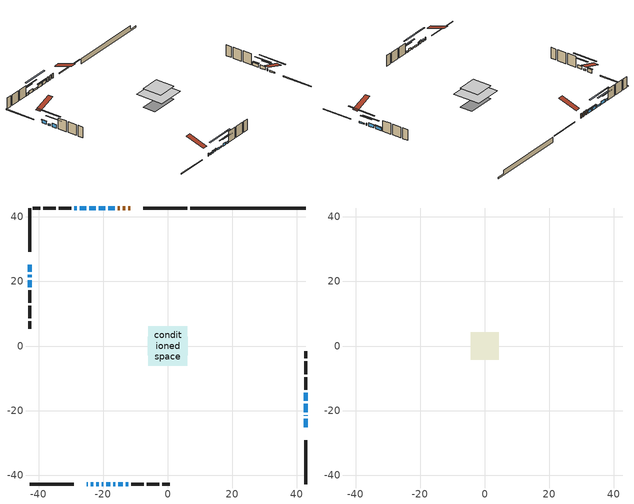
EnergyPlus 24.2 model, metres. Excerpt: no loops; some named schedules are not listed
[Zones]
conditioned space
 floor adiabatic (AdiabaticFloorConstruction): -6.05,-6.05 -6.05,6.05 6.05,6.05 6.05,-6.05 z3.72
 floor foundation (Slab1 construction): -6.15,-2.79 -6.15,2.79 6.15,2.79 6.15,-2.79 z-1.01
 wall outside (RimJoist1 construction): 6.08,42.77 -7.52,42.77 / -42.77,-42.77 -29.17,-42.77 / -42.77,42.77 -42.77,29.17 / 42.77,-42.77 42.77,-29.17 z1.28:1.58
 wall outside (AdiabaticWallConstruction 1): -11.58,42.77 -12.23,42.77 / -13.16,42.77 -13.98,42.77 / -14.91,42.77 -15.44,42.77 z1.28:3.31
 wall outside (AdiabaticWallConstruction): -25.12,-42.77 -24.83,-42.77 / -20.52,-42.77 -20.04,-42.77 z1.28:2.5; -16.37,42.77 -18.4,42.77 / -19.33,42.77 -21.36,42.77 / -42.77,25.12 -42.77,23.08 / 42.77,-20.47 42.77,-17.93 / -25.22,42.77 -27.26,42.77 / -42.77,20.31 -42.77,18.28 / 42.77,-17 42.77,-14.46 z1.28:2.7; -23.91,-42.77 -23.14,-42.77 / 42.77,-25.12 42.77,-22.58 z1.28:1.87; -22.21,-42.77 -21.45,-42.77 z1.28:2.2; -22.29,42.77 -24.3,42.77 / -16.96,-42.77 -16.2,-42.77 z1.28:1.94; -19.11,-42.77 -17.89,-42.77 / -42.77,22.15 -42.77,21.24 / -13.07,-42.77 -12.31,-42.77 z1.28:1.97; 42.77,-21.65 42.77,-21.39 z1.28:2.25; -28.19,42.77 -28.95,42.77 z1.28:2.3; -15.27,-42.77 -14,-42.77 z1.28:2.32
 wall outside (Wall1 construction): -29.88,42.77 -33.77,42.77 / -11.38,-42.77 -7.49,-42.77 / -42.77,17.35 -42.77,13.45 / 42.77,-13.53 42.77,-9.63 z1.28:6.16
 wall outside (Wall2 construction): -34.7,42.77 -38.65,42.77 / -6.56,-42.77 -2.61,-42.77 / -42.77,12.52 -42.77,8.57 / 42.77,-8.7 42.77,-4.76 z1.28:6.16
 wall outside (Wall3 construction): -39.58,42.77 -41.84,42.77 / -1.68,-42.77 0.58,-42.77 / -42.77,7.64 -42.77,5.38 / 42.77,-3.83 42.77,-1.57 z1.28:6.16
 wall foundation (FoundationWall1 construction): 7.01,42.77,-1.01 7.01,42.77,1.28 39.19,42.77,1.28 39.19,42.77,-0.36 42.77,42.77,-0.36 42.77,42.77,-1.01
 window (WindowConstruction 13): -25.11,-42.77 -24.83,-42.77 z1.28:2.5
 window (WindowConstruction 8): -16.37,42.77 -18.4,42.77 z1.28:2.7
 window (WindowConstruction 9): -19.33,42.77 -21.36,42.77 z1.28:2.7
 window (WindowConstruction 10): -23.9,-42.77 -23.14,-42.77 z1.28:1.87
 window (WindowConstruction 11): -22.21,-42.77 -21.45,-42.77 z1.28:2.19
 window (WindowConstruction 12): -42.77,25.11 -42.77,23.08 z1.28:2.7
 window (WindowConstruction 19): -20.52,-42.77 -20.04,-42.77 z1.28:2.5
 window (WindowConstruction 14): 42.77,-25.11 42.77,-22.58 z1.28:1.87
 window (WindowConstruction 15): -22.29,42.77 -24.3,42.77 z1.28:1.94
 window (WindowConstruction 16): -19.11,-42.77 -17.89,-42.77 z1.28:1.97
 window (WindowConstruction 17): -16.96,-42.77 -16.2,-42.77 z1.28:1.94
 window (WindowConstruction): 42.77,-21.65 42.77,-21.39 z1.28:2.25
 window (WindowConstruction 18): -42.77,22.15 -42.77,21.24 z1.28:1.97
 window (WindowConstruction 1): 42.77,-20.47 42.77,-17.93 z1.28:2.7
 window (WindowConstruction 2): -25.23,42.77 -27.26,42.77 z1.28:2.7
 window (WindowConstruction 3): -28.19,42.77 -28.95,42.77 z1.28:2.29
 window (WindowConstruction 4): -15.27,-42.77 -14,-42.77 z1.28:2.32
 window (WindowConstruction 5): -13.07,-42.77 -12.31,-42.77 z1.28:1.97
 window (WindowConstruction 6): -42.77,20.31 -42.77,18.28 z1.28:2.7
 window (WindowConstruction 7): 42.77,-17 42.77,-14.46 z1.28:2.7
 door (Door): -11.58,42.77 -12.23,42.77 z1.28:3.31
 door (Door 1): -13.16,42.77 -13.98,42.77 z1.28:3.31
 door (Door 2): -14.91,42.77 -15.44,42.77 z1.28:3.31
 ceiling adiabatic (AdiabaticFloorConstruction): 6.05,-6.05 6.05,6.05 -6.05,6.05 -6.05,-6.05 z3.72
attic - vented
 floor to conditioned space (Floor1 construction Reversed): -4.28,-4.28 -4.28,4.28 4.28,4.28 4.28,-4.28 z6.16
 roof outside (Roof1 construction): -10.65,42.77,6.16 -10.65,34.43,8.94 -8.45,34.43,8.94 -8.45,42.77,6.16; -26.04,-42.77,6.16 -26.04,-34.43,8.94 -28.24,-34.43,8.94 -28.24,-42.77,6.16; -42.77,26.04,6.16 -34.43,26.04,8.94 -34.43,28.24,8.94 -42.77,28.24,6.16; 42.77,-26.04,6.16 34.43,-26.04,8.94 34.43,-28.24,8.94 42.77,-28.24,6.16
shading: -18.6,42.77 -16.17,42.77 -16.17,43.18 -18.6,43.18 z2.9; -21.56,42.77 -19.13,42.77 -19.13,43.18 -21.56,43.18 z2.9; -22.94,-42.77 -24.11,-42.77 -24.11,-43.18 -22.94,-43.18 z2.07; -21.25,-42.77 -22.41,-42.77 -22.41,-43.18 -21.25,-43.18 z2.4; -42.77,22.88 -42.77,25.32 -43.18,25.32 -43.18,22.88 z2.9; 42.77,-17.43 42.77,-30.27 43.18,-30.27 43.18,-17.43 z7.02; -29.45,42.77 -17.14,42.77 -17.14,43.18 -29.45,43.18 z7.09; -12.74,-42.77 -24.26,-42.77 -24.26,-43.18 -12.74,-43.18 z7.12; -11.05,-42.77 -22.11,-42.77 -22.11,-43.18 -11.05,-43.18 z7.09; 42.77,-18.73 42.77,-24.31 43.18,-24.31 43.18,-18.73 z4.91; -42.77,16.09 -42.77,27.3 -43.18,27.3 -43.18,16.09 z7.12; 42.77,-15.27 42.77,-23.13 43.18,-23.13 43.18,-15.27 z5.36; -29.92,42.77 -22.56,42.77 -22.56,43.18 -29.92,43.18 z5.36; -31.61,42.77 -25.53,42.77 -25.53,43.18 -31.61,43.18 z4.96; -11.34,-42.77 -17.93,-42.77 -17.93,-43.18 -11.34,-43.18 z4.98; -9.65,-42.77 -15.73,-42.77 -15.73,-43.18 -9.65,-43.18 z4.63; -42.77,15.62 -42.77,22.97 -43.18,22.97 -43.18,15.62 z5.36; 42.77,-14.26 42.77,-17.2 43.18,-17.2 43.18,-14.26 z2.9
[Building]
Building 1: Terrain=Suburbs
[Site:Location]
Toronto Intl AP_ON: Latitude {deg}=43.68; Longitude {deg}=-79.63; Time Zone {hr}=-5; Elevation {m}=173; Keep Site Location Information=Yes
[Site:GroundTemperature:Shallow]
4.59119, 2.66285, 2.50842, 3.42352, 7.09712, 10.7536, 13.9236, 15.9317, 16.1023, 14.4691, 11.3799, 7.83558
[Site:WaterMainsTemperature]
Calculation Method=Schedule; Temperature Schedule=mains temperature schedule
[Material] Roughness=Rough; Thermal Absorptance=0.9
Name | Thickness {m} | Conductivity {W/m-K} | Density {kg/m3} | Specific Heat {J/kg-K} | Solar Absorptance | Visible Absorptance
asphalt or fiberglass shingles | 0.00635 | 0.162714 | 1121.4 | 1465.45 | 0.4 | 0.4
ceiling loosefill ins | 0.169333 | 0.0480833 | 16.02 | 1046.75 | 0.7 | 0.7
ceiling stud and cavity | 0.1397 | 0.112217 | 65.682 | 1177.47 | 0.7 | 0.7
concrete 4.0 in. | 0.1016 | 1.803125 | 2242.8 | 837.4 | 0.7 | 0.7
concrete 8.0 in. | 0.2032 | 1.803125 | 2242.8 | 837.4 | 0.7 | 0.7
door material | 0.04445 | 0.188738 | 512.64 | 1214.23 | 0.7 | 0.7
door material 1 | 0.04445 | 0.053851 | 512.64 | 1214.23 | 0.7 | 0.7
exterior vertical ins | 0.0421978 | 0.029427 | 32.04 | 1214.23 | 0.7 | 0.7
floor covering | 0.0127 | 0.0433444 | 54.468 | 1339.84 | 0.6 | 0.6
floor rigid ins; wall rigid ins | 0.512978 | 0.029427 | 32.04 | 1214.23 | 0.7 | 0.7
floor stud and cavity | 0.1397 | 1.75129 | 37.0049 | 1207.88 | 0.7 | 0.7
furniture material conditioned space 1 | 0.1524 | 0.115458 | 640.8 | 1214.23 | 0.6 | 0.6
gypsum board | 0.0127 | 0.160291 | 801 | 837.4 | 0.6 | 0.6
gypsum board 1 | 0.0127 | 0.160291 | 801 | 837.4 | 0.7 | 0.7
osb sheathing 0.5 in. | 0.0127 | 0.115458 | 512.64 | 1214.23 | 0.7 | 0.7
osb sheathing 0.75 in. | 0.01905 | 0.115458 | 512.64 | 1214.23 | 0.7 | 0.7
osb sheathing 2.0 in. | 0.0508 | 0.115458 | 512.64 | 1214.23 | 0.7 | 0.7
rim joist stud and cavity | 0.0508 | 0.859146 | 125.044 | 1163.47 | 0.6 | 0.6
slab rigid ins | 0.00025908 | 0.029427 | 32.04 | 1214.23 | 0.7 | 0.7
wall stud and cavity | 0.1397 | 0.547194 | 139.0536 | 1170.24 | 0.7 | 0.7
wall stud and cavity 1 | 0.1397 | 0.543446 | 139.0536 | 1170.24 | 0.7 | 0.7
wall stud and cavity 2 | 0.1397 | 0.084775 | 139.0536 | 1170.24 | 0.7 | 0.7
wall stud and cavity 3 | 0.0889 | 0.380278 | 52.3479 | 1209.89 | 0.7 | 0.7
wall stud and cavity 4 | 0.0889 | 0.391764 | 83.0341 | 1211.67 | 0.7 | 0.7
wood siding | 0.0254 | 0.102417 | 544.68 | 1172.36 | 0.74 | 0.74
wood siding 1; wood siding 2; wood siding 3 | 0.0254 | 0.102417 | 544.68 | 1172.36 | 0.7 | 0.7
[WindowMaterial:SimpleGlazingSystem]
Name | U-Factor {W/m2-K} | Solar Heat Gain Coefficient
WindowMaterial | 3.09848 | 0.49
WindowMaterial 1 | 2.887263 | 0.7
WindowMaterial 10 | 2.95597 | 0.64
WindowMaterial 11 | 5.60191 | 0.73
WindowMaterial 12 | 5.51845 | 0.71
WindowMaterial 13 | 2.98152 | 0.6
WindowMaterial 14 | 2.96903 | 0.62
WindowMaterial 15 | 2.97584 | 0.61
WindowMaterial 2 | 2.89351 | 0.69
WindowMaterial 3 | 2.95653 | 0.63
WindowMaterial 4 | 3.72306 | 0.69
WindowMaterial 5 | 5.36457 | 0.68
WindowMaterial 6 | 5.90285 | 0.78
WindowMaterial 7 | 5.2794 | 0.67
WindowMaterial 8 | 2.96164 | 0.62
WindowMaterial 9 | 5.16017 | 0.65
[Construction]
AdiabaticFloorConstruction: floor stud and cavity, floor rigid ins, osb sheathing 0.75 in., floor covering
AdiabaticWallConstruction: wood siding 2, wall rigid ins, wall stud and cavity 3, gypsum board
AdiabaticWallConstruction 1: wood siding 3, wall rigid ins, wall stud and cavity 3, gypsum board
Door: door material
Door 1; Door 2: door material 1
Floor1 construction Reversed: gypsum board, ceiling stud and cavity, ceiling loosefill ins
FoundationWall1 construction: concrete 8.0 in., gypsum board 1
furniture construction conditioned space 1: furniture material conditioned space 1
PartitionWallConstruction: gypsum board, wall stud and cavity 4, gypsum board
RimJoist1 construction: wood siding 1, osb sheathing 2.0 in., rim joist stud and cavity
Roof1 construction: asphalt or fiberglass shingles
Slab1 construction: slab rigid ins, concrete 4.0 in.
Wall1 construction: wood siding, osb sheathing 0.5 in., wall stud and cavity, gypsum board
Wall2 construction: wood siding, osb sheathing 0.5 in., wall stud and cavity 1, gypsum board
Wall3 construction: wood siding, osb sheathing 0.5 in., wall stud and cavity 2, gypsum board
WindowConstruction: WindowMaterial
WindowConstruction 1; WindowConstruction 7: WindowMaterial 1
WindowConstruction 10: WindowMaterial 7
WindowConstruction 11: WindowMaterial 8
WindowConstruction 12; WindowConstruction 2; WindowConstruction 6; WindowConstruction 9: WindowMaterial 2
WindowConstruction 13: WindowMaterial 9
WindowConstruction 14: WindowMaterial 10
WindowConstruction 15: WindowMaterial 11
WindowConstruction 16: WindowMaterial 12
WindowConstruction 17: WindowMaterial 13
WindowConstruction 18: WindowMaterial 14
WindowConstruction 19: WindowMaterial 15
WindowConstruction 3: WindowMaterial 3
WindowConstruction 4: WindowMaterial 4
WindowConstruction 5: WindowMaterial 5
WindowConstruction 8: WindowMaterial 6
[Zone] Multiplier=1; Part of Total Floor Area=Yes
Name | Volume {m3}
attic - vented | 33.0754
conditioned space | 552.5
[Space]
Name | Zone | Volume {m3}
attic - vented 1 | attic - vented | 33.0754
conditioned space 1 | conditioned space | 552.5
[ZoneInfiltration:EffectiveLeakageArea]
infil attic - vented 1: Zone or Space=attic - vented 1; Schedule=Always On Discrete; Effective Air Leakage Area {cm2}=3033.1; Stack Coefficient=0.000193292; Wind Coefficient=9.3935e-06
[ZoneMixing]
whole house fan mix: Zone or Space=attic - vented; Schedule=Always On Continuous; Design Flow Rate Calculation Method=Flow/Zone; Design Flow Rate {m3/s}=0; Source Zone or Space=conditioned space
[SurfaceProperty:ExposedFoundationPerimeter]
Slab1: Exposed Perimeter Calculation Method=TotalExposedPerimeter; Total Exposed Perimeter {m}=35.764
[InternalMass] Zone or ZoneList=conditioned space; Space or SpaceList=conditioned space 1
Name | Construction | Surface Area {m2}
furniture mass conditioned space 1 | furniture construction conditioned space 1 | 86.12
partition wall mass | PartitionWallConstruction | 215.3
[Lights]
interior lighting: Zone or ZoneList or Space or SpaceList=conditioned space 1; Schedule=interior lighting schedule; Design Level Calculation Method=LightingLevel; Lighting Level {W}=343.2; Return Air Fraction=0; Fraction Radiant=0.6; Fraction Visible=0.2; Fraction Replaceable=1
[People]
occupants: Zone or ZoneList or Space or SpaceList=conditioned space 1; Number of People Schedule=occupants schedule; Number of People Calculation Method=People; Number of People=3; Fraction Radiant=0.314171; Sensible Heat Fraction=0.56303; Activity Level Schedule=occupants activity schedule; Carbon Dioxide Generation Rate {m3/s-W}=0; Enable ASHRAE 55 Comfort Warnings=No; Mean Radiant Temperature Calculation Type=EnclosureAveraged
[ElectricEquipment] Zone or ZoneList or Space or SpaceList=conditioned space 1; Design Level Calculation Method=EquipmentLevel
Name | Schedule | Design Level {W} | Fraction Latent | Fraction Radiant | Fraction Lost
clothes dryer | clothes dryer schedule | 140.772 | 0.015 | 0.081 | 0.85
clothes washer | clothes washer schedule | 32.1985 | 0.03 | 0.162 | 0.7
cooking range | cooking range schedule | 215.147 | 0.08 | 0.432 | 0.2
dishwasher | dishwasher schedule | 66.8632 | 0.3 | 0.18 | 0.4
fridge | fridge schedule | 72.9452 | 0 | 0.6 | 0
mech vent bath fan 0 | mech vent bath fan 0 schedule | 50.2 | 0 | 0 | 1
mech vent house fan | mech vent house fan schedule | 0 | 0 | 0 | 1
mech vent house fan cfis | mech vent house fan cfis schedule | 0 | 0 | 0 | 0
mech vent range fan 0 | mech vent range fan 0 schedule | 57 | 0 | 0 | 1
misc plug loads | misc plug loads schedule | 494.7 | 0.045 | 0.513 | 0.1
whole house fan | Always On Discrete | 0 | 0 | 0 | 1
[OtherEquipment] Zone or ZoneList or Space or SpaceList=conditioned space 1; Design Level Calculation Method=EquipmentLevel
Name | Fuel Type | Schedule | Design Level {W} | Fraction Latent | Fraction Radiant | Fraction Lost
clothes dryer 1 | Electricity | clothes dryer schedule | 0 | 0.015 | 0.081 | 0.85
cooking range 1 | Electricity | cooking range schedule | 0 | 0.08 | 0.432 | 0.2
general water use latent | None | general water use schedule | 62.594 | 1 | 0 | 0
general water use sensible | None | general water use schedule | -61.6891 | 0 | 0.6 | 0
mech vent house fan latent load | None | Always On Discrete | 0 | 1 | 0 | 0
mech vent house fan sensible load | None | Always On Discrete | 0 | 0 | 0 | 0
water heater energy adjustment1 | NaturalGas | Always On Discrete | 0.01 | 0 | 0 | 1
[ZoneInfiltration:DesignFlowRate] Zone or ZoneList or Space or SpaceList=conditioned space 1; Schedule=Always On Discrete; Design Flow Rate Calculation Method=Flow/Zone; Design Flow Rate {m3/s}=0
infil flow; natural vent flow; whole house fan flow
[Foundation:Kiva]
Foundation Kiva 1: Initial Indoor Air Temperature {C}=18; Wall Height Above Grade {m}=1.28001; Wall Depth Below Slab {m}=0.2032; Custom Block Material Name 1=exterior vertical ins; Custom Block Depth 1 {m}=2.28999; Custom Block X Position 1 {m}=0.2159; Custom Block Z Position 1 {m}=0
[Foundation:Kiva:Settings]
Soil Conductivity {W/m-K}=0.849921; Soil Density {kg/m3}=1842.3; Soil Specific Heat {J/kg-K}=418.7; Ground Solar Absorptivity=0.9; Ground Thermal Absorptivity=0.9; Ground Surface Roughness {m}=0.03; Far-Field Width {m}=40; Deep-Ground Boundary Condition=ZeroFlux; Deep-Ground Depth {m}=40; Minimum Cell Dimension {m}=0.2; Maximum Cell Growth Coefficient=3; Simulation Timestep=Timestep
[Exterior:Lights]
exterior lighting: Schedule=exterior lighting schedule; Design Level {W}=75.6
[Schedule:Constant]
Name | Hourly Value
Always On Continuous; mech vent house fan schedule; mech vent house fan cfis schedule; Always On Discrete | 1
occupants activity schedule | 117.228
fridge schedule | 0
[Schedule:Week:Daily]
interior lighting schedule Week Rule - Jan1-Jan27: interior lighting schedule day, interior lighting schedule day, interior lighting schedule day, interior lighting schedule day, interior lighting schedule day, interior lighting schedule day, interior lighting schedule day, interior lighting schedule default day, interior lighting schedule default day, interior lighting schedule default day, interior lighting schedule default day, interior lighting schedule default day
interior lighting schedule Week Rule - Jan28-Feb3: interior lighting schedule day, interior lighting schedule day, interior lighting schedule day, interior lighting schedule day, interior lighting schedule day 1, interior lighting schedule day 1, interior lighting schedule day 1, interior lighting schedule default day, interior lighting schedule default day, interior lighting schedule default day, interior lighting schedule default day, interior lighting schedule default day
interior lighting schedule Week Rule - Feb4-Feb24: interior lighting schedule day 1, interior lighting schedule day 1, interior lighting schedule day 1, interior lighting schedule day 1, interior lighting schedule day 1, interior lighting schedule day 1, interior lighting schedule day 1, interior lighting schedule default day, interior lighting schedule default day, interior lighting schedule default day, interior lighting schedule default day, interior lighting schedule default day
interior lighting schedule Week Rule - Feb25-Mar3: interior lighting schedule day 1, interior lighting schedule day 1, interior lighting schedule day 1, interior lighting schedule day 1, interior lighting schedule day 2, interior lighting schedule day 2, interior lighting schedule day 2, interior lighting schedule default day, interior lighting schedule default day, interior lighting schedule default day, interior lighting schedule default day, interior lighting schedule default day
interior lighting schedule Week Rule - Mar4-Mar31: interior lighting schedule day 2, interior lighting schedule day 2, interior lighting schedule day 2, interior lighting schedule day 2, interior lighting schedule day 2, interior lighting schedule day 2, interior lighting schedule day 2, interior lighting schedule default day, interior lighting schedule default day, interior lighting schedule default day, interior lighting schedule default day, interior lighting schedule default day
interior lighting schedule Week Rule - Apr1-Apr28: interior lighting schedule day 3, interior lighting schedule day 3, interior lighting schedule day 3, interior lighting schedule day 3, interior lighting schedule day 3, interior lighting schedule day 3, interior lighting schedule day 3, interior lighting schedule default day, interior lighting schedule default day, interior lighting schedule default day, interior lighting schedule default day, interior lighting schedule default day
interior lighting schedule Week Rule - Apr29-May5: interior lighting schedule day 3, interior lighting schedule day 3, interior lighting schedule day 4, interior lighting schedule day 4, interior lighting schedule day 4, interior lighting schedule day 4, interior lighting schedule day 4, interior lighting schedule default day, interior lighting schedule default day, interior lighting schedule default day, interior lighting schedule default day, interior lighting schedule default day
interior lighting schedule Week Rule - May6-May26: interior lighting schedule day 4, interior lighting schedule day 4, interior lighting schedule day 4, interior lighting schedule day 4, interior lighting schedule day 4, interior lighting schedule day 4, interior lighting schedule day 4, interior lighting schedule default day, interior lighting schedule default day, interior lighting schedule default day, interior lighting schedule default day, interior lighting schedule default day
interior lighting schedule Week Rule - May27-Jun2: interior lighting schedule day 4, interior lighting schedule day 4, interior lighting schedule day 4, interior lighting schedule day 4, interior lighting schedule day 4, interior lighting schedule day 5, interior lighting schedule day 5, interior lighting schedule default day, interior lighting schedule default day, interior lighting schedule default day, interior lighting schedule default day, interior lighting schedule default day
interior lighting schedule Week Rule - Jun3-Jun30: interior lighting schedule day 5, interior lighting schedule day 5, interior lighting schedule day 5, interior lighting schedule day 5, interior lighting schedule day 5, interior lighting schedule day 5, interior lighting schedule day 5, interior lighting schedule default day, interior lighting schedule default day, interior lighting schedule default day, interior lighting schedule default day, interior lighting schedule default day
interior lighting schedule Week Rule - Jul1-Jul28: interior lighting schedule day 6, interior lighting schedule day 6, interior lighting schedule day 6, interior lighting schedule day 6, interior lighting schedule day 6, interior lighting schedule day 6, interior lighting schedule day 6, interior lighting schedule default day, interior lighting schedule default day, interior lighting schedule default day, interior lighting schedule default day, interior lighting schedule default day
interior lighting schedule Week Rule - Jul29-Aug4: interior lighting schedule day 6, interior lighting schedule day 6, interior lighting schedule day 6, interior lighting schedule day 7, interior lighting schedule day 7, interior lighting schedule day 7, interior lighting schedule day 7, interior lighting schedule default day, interior lighting schedule default day, interior lighting schedule default day, interior lighting schedule default day, interior lighting schedule default day
interior lighting schedule Week Rule - Aug5-Aug25: interior lighting schedule day 7, interior lighting schedule day 7, interior lighting schedule day 7, interior lighting schedule day 7, interior lighting schedule day 7, interior lighting schedule day 7, interior lighting schedule day 7, interior lighting schedule default day, interior lighting schedule default day, interior lighting schedule default day, interior lighting schedule default day, interior lighting schedule default day
interior lighting schedule Week Rule - Aug26-Sep1: interior lighting schedule day 7, interior lighting schedule day 7, interior lighting schedule day 7, interior lighting schedule day 7, interior lighting schedule day 7, interior lighting schedule day 7, interior lighting schedule day 8, interior lighting schedule default day, interior lighting schedule default day, interior lighting schedule default day, interior lighting schedule default day, interior lighting schedule default day
interior lighting schedule Week Rule - Sep2-Sep29: interior lighting schedule day 8, interior lighting schedule day 8, interior lighting schedule day 8, interior lighting schedule day 8, interior lighting schedule day 8, interior lighting schedule day 8, interior lighting schedule day 8, interior lighting schedule default day, interior lighting schedule default day, interior lighting schedule default day, interior lighting schedule default day, interior lighting schedule default day
interior lighting schedule Week Rule - Sep30-Oct6: interior lighting schedule day 8, interior lighting schedule day 9, interior lighting schedule day 9, interior lighting schedule day 9, interior lighting schedule day 9, interior lighting schedule day 9, interior lighting schedule day 9, interior lighting schedule default day, interior lighting schedule default day, interior lighting schedule default day, interior lighting schedule default day, interior lighting schedule default day
interior lighting schedule Week Rule - Oct7-Oct27: interior lighting schedule day 9, interior lighting schedule day 9, interior lighting schedule day 9, interior lighting schedule day 9, interior lighting schedule day 9, interior lighting schedule day 9, interior lighting schedule day 9, interior lighting schedule default day, interior lighting schedule default day, interior lighting schedule default day, interior lighting schedule default day, interior lighting schedule default day
interior lighting schedule Week Rule - Oct28-Nov3: interior lighting schedule day 9, interior lighting schedule day 9, interior lighting schedule day 9, interior lighting schedule day 9, interior lighting schedule day 10, interior lighting schedule day 10, interior lighting schedule day 10, interior lighting schedule default day, interior lighting schedule default day, interior lighting schedule default day, interior lighting schedule default day, interior lighting schedule default day
interior lighting schedule Week Rule - Nov4-Nov24: interior lighting schedule day 10, interior lighting schedule day 10, interior lighting schedule day 10, interior lighting schedule day 10, interior lighting schedule day 10, interior lighting schedule day 10, interior lighting schedule day 10, interior lighting schedule default day, interior lighting schedule default day, interior lighting schedule default day, interior lighting schedule default day, interior lighting schedule default day
interior lighting schedule Week Rule - Nov25-Dec1: interior lighting schedule day 10, interior lighting schedule day 10, interior lighting schedule day 10, interior lighting schedule day 10, interior lighting schedule day 10, interior lighting schedule day 10, interior lighting schedule day 11, interior lighting schedule default day, interior lighting schedule default day, interior lighting schedule default day, interior lighting schedule default day, interior lighting schedule default day
interior lighting schedule Week Rule - Dec2-Dec31: interior lighting schedule day 11, interior lighting schedule day 11, interior lighting schedule day 11, interior lighting schedule day 11, interior lighting schedule day 11, interior lighting schedule day 11, interior lighting schedule day 11, interior lighting schedule default day, interior lighting schedule default day, interior lighting schedule default day, interior lighting schedule default day, interior lighting schedule default day
occupants schedule Week Rule - Jan1-Dec31: occupants schedule day, occupants schedule day, occupants schedule day, occupants schedule day, occupants schedule day, occupants schedule day, occupants schedule day, occupants schedule default day, occupants schedule default day, occupants schedule default day, occupants schedule default day, occupants schedule default day
clothes dryer schedule Week Rule - Jan1-Dec31: clothes dryer schedule day, clothes dryer schedule day, clothes dryer schedule day, clothes dryer schedule day, clothes dryer schedule day, clothes dryer schedule day, clothes dryer schedule day, clothes dryer schedule default day, clothes dryer schedule default day, clothes dryer schedule default day, clothes dryer schedule default day, clothes dryer schedule default day
clothes washer schedule Week Rule - Jan1-Dec31: clothes washer schedule day, clothes washer schedule day, clothes washer schedule day, clothes washer schedule day, clothes washer schedule day, clothes washer schedule day, clothes washer schedule day, clothes washer schedule default day, clothes washer schedule default day, clothes washer schedule default day, clothes washer schedule default day, clothes washer schedule default day
cooking range schedule Week Rule - Jan1-Dec31: cooking range schedule day, cooking range schedule day, cooking range schedule day, cooking range schedule day, cooking range schedule day, cooking range schedule day, cooking range schedule day, cooking range schedule default day, cooking range schedule default day, cooking range schedule default day, cooking range schedule default day, cooking range schedule default day
dishwasher schedule Week Rule - Jan1-Dec31: dishwasher schedule day, dishwasher schedule day, dishwasher schedule day, dishwasher schedule day, dishwasher schedule day, dishwasher schedule day, dishwasher schedule day, dishwasher schedule default day, dishwasher schedule default day, dishwasher schedule default day, dishwasher schedule default day, dishwasher schedule default day
mech vent bath fan 0 schedule Week Rule - Jan1-Dec31: mech vent bath fan 0 schedule day, mech vent bath fan 0 schedule day, mech vent bath fan 0 schedule day, mech vent bath fan 0 schedule day, mech vent bath fan 0 schedule day, mech vent bath fan 0 schedule day, mech vent bath fan 0 schedule day, mech vent bath fan 0 schedule default day, mech vent bath fan 0 schedule default day, mech vent bath fan 0 schedule default day, mech vent bath fan 0 schedule default day, mech vent bath fan 0 schedule default day
mech vent range fan 0 schedule Week Rule - Jan1-Dec31: mech vent range fan 0 schedule day, mech vent range fan 0 schedule day, mech vent range fan 0 schedule day, mech vent range fan 0 schedule day, mech vent range fan 0 schedule day, mech vent range fan 0 schedule day, mech vent range fan 0 schedule day, mech vent range fan 0 schedule default day, mech vent range fan 0 schedule default day, mech vent range fan 0 schedule default day, mech vent range fan 0 schedule default day, mech vent range fan 0 schedule default day
misc plug loads schedule Week Rule - Jan1-Dec31: misc plug loads schedule day, misc plug loads schedule day, misc plug loads schedule day, misc plug loads schedule day, misc plug loads schedule day, misc plug loads schedule day, misc plug loads schedule day, misc plug loads schedule default day, misc plug loads schedule default day, misc plug loads schedule default day, misc plug loads schedule default day, misc plug loads schedule default day
general water use schedule Week Rule - Jan1-Dec31: general water use schedule day, general water use schedule day, general water use schedule day, general water use schedule day, general water use schedule day, general water use schedule day, general water use schedule day, general water use schedule default day, general water use schedule default day, general water use schedule default day, general water use schedule default day, general water use schedule default day
exterior lighting schedule Week Rule - Jan1-Jan27: exterior lighting schedule day, exterior lighting schedule day, exterior lighting schedule day, exterior lighting schedule day, exterior lighting schedule day, exterior lighting schedule day, exterior lighting schedule day, exterior lighting schedule default day, exterior lighting schedule default day, exterior lighting schedule default day, exterior lighting schedule default day, exterior lighting schedule default day
exterior lighting schedule Week Rule - Jan28-Feb3: exterior lighting schedule day, exterior lighting schedule day, exterior lighting schedule day, exterior lighting schedule day, exterior lighting schedule day 1, exterior lighting schedule day 1, exterior lighting schedule day 1, exterior lighting schedule default day, exterior lighting schedule default day, exterior lighting schedule default day, exterior lighting schedule default day, exterior lighting schedule default day
exterior lighting schedule Week Rule - Feb4-Feb24: exterior lighting schedule day 1, exterior lighting schedule day 1, exterior lighting schedule day 1, exterior lighting schedule day 1, exterior lighting schedule day 1, exterior lighting schedule day 1, exterior lighting schedule day 1, exterior lighting schedule default day, exterior lighting schedule default day, exterior lighting schedule default day, exterior lighting schedule default day, exterior lighting schedule default day
exterior lighting schedule Week Rule - Feb25-Mar3: exterior lighting schedule day 1, exterior lighting schedule day 1, exterior lighting schedule day 1, exterior lighting schedule day 1, exterior lighting schedule day 2, exterior lighting schedule day 2, exterior lighting schedule day 2, exterior lighting schedule default day, exterior lighting schedule default day, exterior lighting schedule default day, exterior lighting schedule default day, exterior lighting schedule default day
exterior lighting schedule Week Rule - Mar4-Mar31: exterior lighting schedule day 2, exterior lighting schedule day 2, exterior lighting schedule day 2, exterior lighting schedule day 2, exterior lighting schedule day 2, exterior lighting schedule day 2, exterior lighting schedule day 2, exterior lighting schedule default day, exterior lighting schedule default day, exterior lighting schedule default day, exterior lighting schedule default day, exterior lighting schedule default day
exterior lighting schedule Week Rule - Apr1-Apr28: exterior lighting schedule day 3, exterior lighting schedule day 3, exterior lighting schedule day 3, exterior lighting schedule day 3, exterior lighting schedule day 3, exterior lighting schedule day 3, exterior lighting schedule day 3, exterior lighting schedule default day, exterior lighting schedule default day, exterior lighting schedule default day, exterior lighting schedule default day, exterior lighting schedule default day
exterior lighting schedule Week Rule - Apr29-May5: exterior lighting schedule day 3, exterior lighting schedule day 3, exterior lighting schedule day 4, exterior lighting schedule day 4, exterior lighting schedule day 4, exterior lighting schedule day 4, exterior lighting schedule day 4, exterior lighting schedule default day, exterior lighting schedule default day, exterior lighting schedule default day, exterior lighting schedule default day, exterior lighting schedule default day
exterior lighting schedule Week Rule - May6-May26: exterior lighting schedule day 4, exterior lighting schedule day 4, exterior lighting schedule day 4, exterior lighting schedule day 4, exterior lighting schedule day 4, exterior lighting schedule day 4, exterior lighting schedule day 4, exterior lighting schedule default day, exterior lighting schedule default day, exterior lighting schedule default day, exterior lighting schedule default day, exterior lighting schedule default day
exterior lighting schedule Week Rule - May27-Jun2: exterior lighting schedule day 4, exterior lighting schedule day 4, exterior lighting schedule day 4, exterior lighting schedule day 4, exterior lighting schedule day 4, exterior lighting schedule day 5, exterior lighting schedule day 5, exterior lighting schedule default day, exterior lighting schedule default day, exterior lighting schedule default day, exterior lighting schedule default day, exterior lighting schedule default day
exterior lighting schedule Week Rule - Jun3-Jun30: exterior lighting schedule day 5, exterior lighting schedule day 5, exterior lighting schedule day 5, exterior lighting schedule day 5, exterior lighting schedule day 5, exterior lighting schedule day 5, exterior lighting schedule day 5, exterior lighting schedule default day, exterior lighting schedule default day, exterior lighting schedule default day, exterior lighting schedule default day, exterior lighting schedule default day
exterior lighting schedule Week Rule - Jul1-Jul28: exterior lighting schedule day 6, exterior lighting schedule day 6, exterior lighting schedule day 6, exterior lighting schedule day 6, exterior lighting schedule day 6, exterior lighting schedule day 6, exterior lighting schedule day 6, exterior lighting schedule default day, exterior lighting schedule default day, exterior lighting schedule default day, exterior lighting schedule default day, exterior lighting schedule default day
exterior lighting schedule Week Rule - Jul29-Aug4: exterior lighting schedule day 6, exterior lighting schedule day 6, exterior lighting schedule day 6, exterior lighting schedule day 7, exterior lighting schedule day 7, exterior lighting schedule day 7, exterior lighting schedule day 7, exterior lighting schedule default day, exterior lighting schedule default day, exterior lighting schedule default day, exterior lighting schedule default day, exterior lighting schedule default day
[Schedule:Year]
interior lighting schedule: interior lighting schedule Week Rule - Jan1-Jan27, 1, 1, 1, 27, interior lighting schedule Week Rule - Jan28-Feb3, 1, 28, 2, 3, interior lighting schedule Week Rule - Feb4-Feb24, 2, 4, 2, 24, interior lighting schedule Week Rule - Feb25-Mar3, 2, 25, 3, 3, interior lighting schedule Week Rule - Mar4-Mar31, 3, 4, 3, 31, interior lighting schedule Week Rule - Apr1-Apr28, 4, 1, 4, 28, interior lighting schedule Week Rule - Apr29-May5, 4, 29, 5, 5, interior lighting schedule Week Rule - May6-May26, 5, 6, 5, 26, interior lighting schedule Week Rule - May27-Jun2, 5, 27, 6, 2, interior lighting schedule Week Rule - Jun3-Jun30, 6, 3, 6, 30, interior lighting schedule Week Rule - Jul1-Jul28, 7, 1, 7, 28, interior lighting schedule Week Rule - Jul29-Aug4, 7, 29, 8, 4, interior lighting schedule Week Rule - Aug5-Aug25, 8, 5, 8, 25, interior lighting schedule Week Rule - Aug26-Sep1, 8, 26, 9, 1, interior lighting schedule Week Rule - Sep2-Sep29, 9, 2, 9, 29, interior lighting schedule Week Rule - Sep30-Oct6, 9, 30, 10, 6, interior lighting schedule Week Rule - Oct7-Oct27, 10, 7, 10, 27, interior lighting schedule Week Rule - Oct28-Nov3, 10, 28, 11, 3, interior lighting schedule Week Rule - Nov4-Nov24, 11, 4, 11, 24, interior lighting schedule Week Rule - Nov25-Dec1, 11, 25, 12, 1, interior lighting schedule Week Rule - Dec2-Dec31, 12, 2, 12, 31
occupants schedule: occupants schedule Week Rule - Jan1-Dec31, 1, 1, 12, 31
clothes dryer schedule: clothes dryer schedule Week Rule - Jan1-Dec31, 1, 1, 12, 31
clothes washer schedule: clothes washer schedule Week Rule - Jan1-Dec31, 1, 1, 12, 31
cooking range schedule: cooking range schedule Week Rule - Jan1-Dec31, 1, 1, 12, 31
dishwasher schedule: dishwasher schedule Week Rule - Jan1-Dec31, 1, 1, 12, 31
mech vent bath fan 0 schedule: mech vent bath fan 0 schedule Week Rule - Jan1-Dec31, 1, 1, 12, 31
mech vent range fan 0 schedule: mech vent range fan 0 schedule Week Rule - Jan1-Dec31, 1, 1, 12, 31
misc plug loads schedule: misc plug loads schedule Week Rule - Jan1-Dec31, 1, 1, 12, 31
general water use schedule: general water use schedule Week Rule - Jan1-Dec31, 1, 1, 12, 31
exterior lighting schedule: exterior lighting schedule Week Rule - Jan1-Jan27, 1, 1, 1, 27, exterior lighting schedule Week Rule - Jan28-Feb3, 1, 28, 2, 3, exterior lighting schedule Week Rule - Feb4-Feb24, 2, 4, 2, 24, exterior lighting schedule Week Rule - Feb25-Mar3, 2, 25, 3, 3, exterior lighting schedule Week Rule - Mar4-Mar31, 3, 4, 3, 31, exterior lighting schedule Week Rule - Apr1-Apr28, 4, 1, 4, 28, exterior lighting schedule Week Rule - Apr29-May5, 4, 29, 5, 5, exterior lighting schedule Week Rule - May6-May26, 5, 6, 5, 26, exterior lighting schedule Week Rule - May27-Jun2, 5, 27, 6, 2, exterior lighting schedule Week Rule - Jun3-Jun30, 6, 3, 6, 30, exterior lighting schedule Week Rule - Jul1-Jul28, 7, 1, 7, 28, exterior lighting schedule Week Rule - Jul29-Aug4, 7, 29, 8, 4, exterior lighting schedule Week Rule - Aug5-Aug25, 8, 5, 8, 25, exterior lighting schedule Week Rule - Aug26-Sep1, 8, 26, 9, 1, exterior lighting schedule Week Rule - Sep2-Sep29, 9, 2, 9, 29, exterior lighting schedule Week Rule - Sep30-Oct6, 9, 30, 10, 6, exterior lighting schedule Week Rule - Oct7-Oct27, 10, 7, 10, 27, exterior lighting schedule Week Rule - Oct28-Nov3, 10, 28, 11, 3, exterior lighting schedule Week Rule - Nov4-Nov24, 11, 4, 11, 24, exterior lighting schedule Week Rule - Nov25-Dec1, 11, 25, 12, 1, exterior lighting schedule Week Rule - Dec2-Dec31, 12, 2, 12, 31
[Schedule:Compact]
mains temperature schedule: Through: 01/01, For: AllDays, Until: 24:00, 8.43722, Through: 01/02, For: AllDays, Until: 24:00, 8.37111, Through: 01/03, For: AllDays, Until: 24:00, 8.30611, Through: 01/04, For: AllDays, Until: 24:00, 8.24222, Through: 01/05, For: AllDays, Until: 24:00, 8.17944, Through: 01/06, For: AllDays, Until: 24:00, 8.11833, Through: 01/07, For: AllDays, Until: 24:00, 8.05833, Through: 01/08, For: AllDays, Until: 24:00, 7.99944, Through: 01/09, For: AllDays, Until: 24:00, 7.94222, Through: 01/10, For: AllDays, Until: 24:00, 7.88611, Through: 01/11, For: AllDays, Until: 24:00, 7.83167, Through: 01/12, For: AllDays, Until: 24:00, 7.77833, Through: 01/13, For: AllDays, Until: 24:00, 7.72611, Through: 01/14, For: AllDays, Until: 24:00, 7.67556, Through: 01/15, For: AllDays, Until: 24:00, 7.62667, Through: 01/16, For: AllDays, Until: 24:00, 7.57889, Through: 01/17, For: AllDays, Until: 24:00, 7.53278, Through: 01/18, For: AllDays, Until: 24:00, 7.48778, Through: 01/19, For: AllDays, Until: 24:00, 7.44444, Through: 01/20, For: AllDays, Until: 24:00, 7.40278, Through: 01/21, For: AllDays, Until: 24:00, 7.36278, Through: 01/22, For: AllDays, Until: 24:00, 7.32389, Through: 01/23, For: AllDays, Until: 24:00, 7.28667, Through: 01/24, For: AllDays, Until: 24:00, 7.25056, Through: 01/25, For: AllDays, Until: 24:00, 7.21667, Through: 01/26, For: AllDays, Until: 24:00, 7.18389, Through: 01/27, For: AllDays, Until: 24:00, 7.15278, Through: 01/28, For: AllDays, Until: 24:00, 7.12333, Through: 01/29, For: AllDays, Until: 24:00, 7.09556, Through: 01/30, For: AllDays, Until: 24:00, 7.06944, Through: 01/31, For: AllDays, Until: 24:00, 7.04444, Through: 02/01, For: AllDays, Until: 24:00, 7.02167, Through: 02/02, For: AllDays, Until: 24:00, 7, Through: 02/03, For: AllDays, Until: 24:00, 6.98, Through: 02/04, For: AllDays, Until: 24:00, 6.96222, Through: 02/05, For: AllDays, Until: 24:00, 6.94556, Through: 02/06, For: AllDays, Until: 24:00, 6.93056, Through: 02/07, For: AllDays, Until: 24:00, 6.91722, Through: 02/08, For: AllDays, Until: 24:00, 6.90556, Through: 02/09, For: AllDays, Until: 24:00, 6.89556, Through: 02/10, For: AllDays, Until: 24:00, 6.88722, Through: 02/11, For: AllDays, Until: 24:00, 6.88056, Through: 02/12, For: AllDays, Until: 24:00, 6.875, Through: 02/13, For: AllDays, Until: 24:00, 6.87167, Through: 02/14, For: AllDays, Until: 24:00, 6.87, Through: 02/15, For: AllDays, Until: 24:00, 6.87, Through: 02/16, For: AllDays, Until: 24:00, 6.87167, Through: 02/17, For: AllDays, Until: 24:00, 6.875, Through: 02/18, For: AllDays, Until: 24:00, 6.88, Through: 02/19, For: AllDays, Until: 24:00, 6.88611, Through: 02/20, For: AllDays, Until: 24:00, 6.89444, Through: 02/21, For: AllDays, Until: 24:00, 6.90444, Through: 02/22, For: AllDays, Until: 24:00, 6.91611, Through: 02/23, For: AllDays, Until: 24:00, 6.92889, Through: 02/24, For: AllDays, Until: 24:00, 6.94389, Through: 02/25, For: AllDays, Until: 24:00, 6.96056, Through: 02/26, For: AllDays, Until: 24:00, 6.97833, Through: 02/27, For: AllDays, Until: 24:00, 6.99833, Through: 02/28, For: AllDays, Until: 24:00, 7.01944, Through: 03/01, For: AllDays, Until: 24:00, 7.04222, Through: 03/02, For: AllDays, Until: 24:00, 7.06667, Through: 03/03, For: AllDays, Until: 24:00, 7.09278, Through: 03/04, For: AllDays, Until: 24:00, 7.12056, Through: 03/05, For: AllDays, Until: 24:00, 7.15, Through: 03/06, For: AllDays, Until: 24:00, 7.18111, Through: 03/07, For: AllDays, Until: 24:00, 7.21333, Through: 03/08, For: AllDays, Until: 24:00, 7.24722, Through: 03/09, For: AllDays, Until: 24:00, 7.28278, Through: 03/10, For: AllDays, Until: 24:00, 7.32, Through: 03/11, For: AllDays, Until: 24:00, 7.35889, Through: 03/12, For: AllDays, Until: 24:00, 7.39889, Through: 03/13, For: AllDays, Until: 24:00, 7.44056, Through: 03/14, For: AllDays, Until: 24:00, 7.48389, Through: 03/15, For: AllDays, Until: 24:00, 7.52833, Through: 03/16, For: AllDays, Until: 24:00, 7.57444, Through: 03/17, For: AllDays, Until: 24:00, 7.62222, Through: 03/18, For: AllDays, Until: 24:00, 7.67111, Through: 03/19, For: AllDays, Until: 24:00, 7.72111, Through: 03/20, For: AllDays, Until: 24:00, 7.77333, Through: 03/21, For: AllDays, Until: 24:00, 7.82611, Through: 03/22, For: AllDays, Until: 24:00, 7.88111, Through: 03/23, For: AllDays, Until: 24:00, 7.93667, Through: 03/24, For: AllDays, Until: 24:00, 7.99389, Through: 03/25, For: AllDays, Until: 24:00, 8.05278, Through: 03/26, For: AllDays, Until: 24:00, 8.11278, Through: 03/27, For: AllDays, Until: 24:00, 8.17389, Through: 03/28, For: AllDays, Until: 24:00, 8.23611, Through: 03/29, For: AllDays, Until: 24:00, 8.3, Through: 03/30, For: AllDays, Until: 24:00, 8.365, Through: 03/31, For: AllDays, Until: 24:00, 8.43111, Through: 04/01, For: AllDays, Until: 24:00, 8.49833, Through: 04/02, For: AllDays, Until: 24:00, 8.56722, Through: 04/03, For: AllDays, Until: 24:00, 8.63667, Through: 04/04, For: AllDays, Until: 24:00, 8.70778, Through: 04/05, For: AllDays, Until: 24:00, 8.77944, Through: 04/06, For: AllDays, Until: 24:00, 8.85278, Through: 04/07, For: AllDays, Until: 24:00, 8.92667, Through: 04/08, For: AllDays, Until: 24:00, 9.00222, Through: 04/09, For: AllDays, Until: 24:00, 9.07833, Through: 04/10, For: AllDays, Until: 24:00, 9.15556, Through: 04/11, For: AllDays, Until: 24:00, 9.23389, Through: 04/12, For: AllDays, Until: 24:00, 9.31278, Through: 04/13, For: AllDays, Until: 24:00, 9.39278, Through: 04/14, For: AllDays, Until: 24:00, 9.47389, Through: 04/15, For: AllDays, Until: 24:00, 9.55611, Through: 04/16, For: AllDays, Until: 24:00, 9.63833, Through: 04/17, For: AllDays, Until: 24:00, 9.72222, Through: 04/18, For: AllDays, Until: 24:00, 9.80667, Through: 04/19, For: AllDays, Until: 24:00, 9.89167, Through: 04/20, For: AllDays, Until: 24:00, 9.97778, Through: 04/21, For: AllDays, Until: 24:00, 10.0644, Through: 04/22, For: AllDays, Until: 24:00, 10.1517, Through: 04/23, For: AllDays, Until: 24:00, 10.24, Through: 04/24, For: AllDays, Until: 24:00, 10.3289, Through: 04/25, For: AllDays, Until: 24:00, 10.4183, Through: 04/26, For: AllDays, Until: 24:00, 10.5083, Through: 04/27, For: AllDays, Until: 24:00, 10.5989, Through: 04/28, For: AllDays, Until: 24:00, 10.69, Through: 04/29, For: AllDays, Until: 24:00, 10.7817, Through: 04/30, For: AllDays, Until: 24:00, 10.8739, Through: 05/01, For: AllDays, Until: 24:00, 10.9667, Through: 05/02, For: AllDays, Until: 24:00, 11.0594, Through: 05/03, For: AllDays, Until: 24:00, 11.1533, Through: 05/04, For: AllDays, Until: 24:00, 11.2472, Through: 05/05, For: AllDays, Until: 24:00, 11.3411, Through: 05/06, For: AllDays, Until: 24:00, 11.4361, Through: 05/07, For: AllDays, Until: 24:00, 11.5306, Through: 05/08, For: AllDays, Until: 24:00, 11.6261, Through: 05/09, For: AllDays, Until: 24:00, 11.7217, Through: 05/10, For: AllDays, Until: 24:00, 11.8172, Through: 05/11, For: AllDays, Until: 24:00, 11.9128, Through: 05/12, For: AllDays, Until: 24:00, 12.0089, Through: 05/13, For: AllDays, Until: 24:00, 12.105, Through: 05/14, For: AllDays, Until: 24:00, 12.2017, Through: 05/15, For: AllDays, Until: 24:00, 12.2978, Through: 05/16, For: AllDays, Until: 24:00, 12.3944, Through: 05/17, For: AllDays, Until: 24:00, 12.4906, Through: 05/18, For: AllDays, Until: 24:00, 12.5872, Through: 05/19, For: AllDays, Until: 24:00, 12.6833, Through: 05/20, For: AllDays, Until: 24:00, 12.78, Through: 05/21, For: AllDays, Until: 24:00, 12.8761, Through: 05/22, For: AllDays, Until: 24:00, 12.9722, Through: 05/23, For: AllDays, Until: 24:00, 13.0683, Through: 05/24, For: AllDays, Until: 24:00, 13.1639, Through: 05/25, For: AllDays, Until: 24:00, 13.2594, Through: 05/26, For: AllDays, Until: 24:00, 13.355, Through: 05/27, For: AllDays, Until: 24:00, 13.45, Through: 05/28, For: AllDays, Until: 24:00, 13.545, Through: 05/29, For: AllDays, Until: 24:00, 13.6394, Through: 05/30, For: AllDays, Until: 24:00, 13.7333, Through: 05/31, For: AllDays, Until: 24:00, 13.8272, Through: 06/01, For: AllDays, Until: 24:00, 13.9206, Through: 06/02, For: AllDays, Until: 24:00, 14.0139, Through: 06/03, For: AllDays, Until: 24:00, 14.1061, Through: 06/04, For: AllDays, Until: 24:00, 14.1983, Through: 06/05, For: AllDays, Until: 24:00, 14.2894, Through: 06/06, For: AllDays, Until: 24:00, 14.3806, Through: 06/07, For: AllDays, Until: 24:00, 14.4711, Through: 06/08, For: AllDays, Until: 24:00, 14.5606, Through: 06/09, For: AllDays, Until: 24:00, 14.65, Through: 06/10, For: AllDays, Until: 24:00, 14.7383, Through: 06/11, For: AllDays, Until: 24:00, 14.8267, Through: 06/12, For: AllDays, Until: 24:00, 14.9133, Through: 06/13, For: AllDays, Until: 24:00, 15, Through: 06/14, For: AllDays, Until: 24:00, 15.0856, Through: 06/15, For: AllDays, Until: 24:00, 15.1706, Through: 06/16, For: AllDays, Until: 24:00, 15.255, Through: 06/17, For: AllDays, Until: 24:00, 15.3383, Through: 06/18, For: AllDays, Until: 24:00, 15.4206, Through: 06/19, For: AllDays, Until: 24:00, 15.5022, Through: 06/20, For: AllDays, Until: 24:00, 15.5828, Through: 06/21, For: AllDays, Until: 24:00, 15.6628, Through: 06/22, For: AllDays, Until: 24:00, 15.7417, Through: 06/23, For: AllDays, Until: 24:00, 15.8194, Through: 06/24, For: AllDays, Until: 24:00, 15.8961, Through: 06/25, For: AllDays, Until: 24:00, 15.9722, Through: 06/26, For: AllDays, Until: 24:00, 16.0467, Through: 06/27, For: AllDays, Until: 24:00, 16.1206, Through: 06/28, For: AllDays, Until: 24:00, 16.1933, Through: 06/29, For: AllDays, Until: 24:00, 16.265, Through: 06/30, For: AllDays, Until: 24:00, 16.3356, Through: 07/01, For: AllDays, Until: 24:00, 16.4044, Through: 07/02, For: AllDays, Until: 24:00, 16.4728, Through: 07/03, For: AllDays, Until: 24:00, 16.54, Through: 07/04, For: AllDays, Until: 24:00, 16.6056, Through: 07/05, For: AllDays, Until: 24:00, 16.67, Through: 07/06, For: AllDays, Until: 24:00, 16.7333, Through: 07/07, For: AllDays, Until: 24:00, 16.7956, Through: 07/08, For: AllDays, Until: 24:00, 16.8561, Through: 07/09, For: AllDays, Until: 24:00, 16.9156, Through: 07/10, For: AllDays, Until: 24:00, 16.9739, Through: 07/11, For: AllDays, Until: 24:00, 17.0306, Through: 07/12, For: AllDays, Until: 24:00, 17.0861, Through: 07/13, For: AllDays, Until: 24:00, 17.14, Through: 07/14, For: AllDays, Until: 24:00, 17.1928, Through: 07/15, For: AllDays, Until: 24:00, 17.2439, Through: 07/16, For: AllDays, Until: 24:00, 17.2939, Through: 07/17, For: AllDays, Until: 24:00, 17.3422, Through: 07/18, For: AllDays, Until: 24:00, 17.3894, Through: 07/19, For: AllDays, Until: 24:00, 17.435, Through: 07/20, For: AllDays, Until: 24:00, 17.4794, Through: 07/21, For: AllDays, Until: 24:00, 17.5217, Through: 07/22, For: AllDays, Until: 24:00, 17.5628, Through: 07/23, For: AllDays, Until: 24:00, 17.6028, Through: 07/24, For: AllDays, Until: 24:00, 17.6406, Through: 07/25, For: AllDays, Until: 24:00, 17.6772, Through: 07/26, For: AllDays, Until: 24:00, 17.7122, Through: 07/27, For: AllDays, Until: 24:00, 17.7456, Through: 07/28, For: AllDays, Until: 24:00, 17.7778, Through: 07/29, For: AllDays, Until: 24:00, 17.8078, Through: 07/30, For: AllDays, Until: 24:00, 17.8367, Through: 07/31, For: AllDays, Until: 24:00, 17.8639, Through: 08/01, For: AllDays, Until: 24:00, 17.8894, Through: 08/02, For: AllDays, Until: 24:00, 17.9133, Through: 08/03, For: AllDays, Until: 24:00, 17.9361, Through: 08/04, For: AllDays, Until: 24:00, 17.9567, Through: 08/05, For: AllDays, Until: 24:00, 17.9756, Through: 08/06, For: AllDays, Until: 24:00, 17.9933, Through: 08/07, For: AllDays, Until: 24:00, 18.0089, Through: 08/08, For: AllDays, Until: 24:00, 18.0233, Through: 08/09, For: AllDays, Until: 24:00, 18.0361, Through: 08/10, For: AllDays, Until: 24:00, 18.0467, Through: 08/11, For: AllDays, Until: 24:00, 18.0561, Through: 08/12, For: AllDays, Until: 24:00, 18.0639, Through: 08/13, For: AllDays, Until: 24:00, 18.07, Through: 08/14, For: AllDays, Until: 24:00, 18.0739, Through: 08/15, For: AllDays, Until: 24:00, 18.0767, Through: 08/16, For: AllDays, Until: 24:00, 18.0778, Through: 08/17, For: AllDays, Until: 24:00, 18.0772, Through: 08/18, For: AllDays, Until: 24:00, 18.075, Through: 08/19, For: AllDays, Until: 24:00, 18.0706, Through: 08/20, For: AllDays, Until: 24:00, 18.065, Through: 08/21, For: AllDays, Until: 24:00, 18.0578, Through: 08/22, For: AllDays, Until: 24:00, 18.0489, Through: 08/23, For: AllDays, Until: 24:00, 18.0383, Through: 08/24, For: AllDays, Until: 24:00, 18.0261, Through: 08/25, For: AllDays, Until: 24:00, 18.0122, Through: 08/26, For: AllDays, Until: 24:00, 17.9967, Through: 08/27, For: AllDays, Until: 24:00, 17.9794, Through: 08/28, For: AllDays, Until: 24:00, 17.9606, Through: 08/29, For: AllDays, Until: 24:00, 17.9406, Through: 08/30, For: AllDays, Until: 24:00, 17.9183, Through: 08/31, For: AllDays, Until: 24:00, 17.8944, Through: 09/01, For: AllDays, Until: 24:00, 17.8694, Through: 09/02, For: AllDays, Until: 24:00, 17.8428, Through: 09/03, For: AllDays, Until: 24:00, 17.8139, Through: 09/04, For: AllDays, Until: 24:00, 17.7839, Through: 09/05, For: AllDays, Until: 24:00, 17.7522, Through: 09/06, For: AllDays, Until: 24:00, 17.7194, Through: 09/07, For: AllDays, Until: 24:00, 17.6844, Through: 09/08, For: AllDays, Until: 24:00, 17.6483, Through: 09/09, For: AllDays, Until: 24:00, 17.6106, Through: 09/10, For: AllDays, Until: 24:00, 17.5711, Through: 09/11, For: AllDays, Until: 24:00, 17.5306, Through: 09/12, For: AllDays, Until: 24:00, 17.4883, Through: 09/13, For: AllDays, Until: 24:00, 17.4444, Through: 09/14, For: AllDays, Until: 24:00, 17.3989, Through: 09/15, For: AllDays, Until: 24:00, 17.3522, Through: 09/16, For: AllDays, Until: 24:00, 17.3039, Through: 09/17, For: AllDays, Until: 24:00, 17.2544, Through: 09/18, For: AllDays, Until: 24:00, 17.2033, Through: 09/19, For: AllDays, Until: 24:00, 17.1511, Through: 09/20, For: AllDays, Until: 24:00, 17.0972, Through: 09/21, For: AllDays, Until: 24:00, 17.0422, Through: 09/22, For: AllDays, Until: 24:00, 16.9856, Through: 09/23, For: AllDays, Until: 24:00, 16.9278, Through: 09/24, For: AllDays, Until: 24:00, 16.8683, Through: 09/25, For: AllDays, Until: 24:00, 16.8078, Through: 09/26, For: AllDays, Until: 24:00, 16.7461, Through: 09/27, For: AllDays, Until: 24:00, 16.6833, Through: 09/28, For: AllDays, Until: 24:00, 16.6189, Through: 09/29, For: AllDays, Until: 24:00, 16.5533, Through: 09/30, For: AllDays, Until: 24:00, 16.4867, Through: 10/01, For: AllDays, Until: 24:00, 16.4189, Through: 10/02, For: AllDays, Until: 24:00, 16.3494, Through: 10/03, For: AllDays, Until: 24:00, 16.2794, Through: 10/04, For: AllDays, Until: 24:00, 16.2083, Through: 10/05, For: AllDays, Until: 24:00, 16.1356, Through: 10/06, For: AllDays, Until: 24:00, 16.0622, Through: 10/07, For: AllDays, Until: 24:00, 15.9878, Through: 10/08, For: AllDays, Until: 24:00, 15.9117, Through: 10/09, For: AllDays, Until: 24:00, 15.835, Through: 10/10, For: AllDays, Until: 24:00, 15.7578, Through: 10/11, For: AllDays, Until: 24:00, 15.6789, Through: 10/12, For: AllDays, Until: 24:00, 15.5994, Through: 10/13, For: AllDays, Until: 24:00, 15.5189, Through: 10/14, For: AllDays, Until: 24:00, 15.4372, Through: 10/15, For: AllDays, Until: 24:00, 15.355, Through: 10/16, For: AllDays, Until: 24:00, 15.2722, Through: 10/17, For: AllDays, Until: 24:00, 15.1878, Through: 10/18, For: AllDays, Until: 24:00, 15.1033, Through: 10/19, For: AllDays, Until: 24:00, 15.0178, Through: 10/20, For: AllDays, Until: 24:00, 14.9317, Through: 10/21, For: AllDays, Until: 24:00, 14.8444, Through: 10/22, For: AllDays, Until: 24:00, 14.7567, Through: 10/23, For: AllDays, Until: 24:00, 14.6683, Through: 10/24, For: AllDays, Until: 24:00, 14.5794, Through: 10/25, For: AllDays, Until: 24:00, 14.4894, Through: 10/26, For: AllDays, Until: 24:00, 14.3994, Through: 10/27, For: AllDays, Until: 24:00, 14.3083, Through: 10/28, For: AllDays, Until: 24:00, 14.2172, Through: 10/29, For: AllDays, Until: 24:00, 14.125, Through: 10/30, For: AllDays, Until: 24:00, 14.0328, Through: 10/31, For: AllDays, Until: 24:00, 13.94, Through: 11/01, For: AllDays, Until: 24:00, 13.8467, Through: 11/02, For: AllDays, Until: 24:00, 13.7528, Through: 11/03, For: AllDays, Until: 24:00, 13.6589, Through: 11/04, For: AllDays, Until: 24:00, 13.5644, Through: 11/05, For: AllDays, Until: 24:00, 13.4694, Through: 11/06, For: AllDays, Until: 24:00, 13.3744, Through: 11/07, For: AllDays, Until: 24:00, 13.2794, Through: 11/08, For: AllDays, Until: 24:00, 13.1839, Through: 11/09, For: AllDays, Until: 24:00, 13.0878, Through: 11/10, For: AllDays, Until: 24:00, 12.9922, Through: 11/11, For: AllDays, Until: 24:00, 12.8961, Through: 11/12, For: AllDays, Until: 24:00, 12.7994, Through: 11/13, For: AllDays, Until: 24:00, 12.7033, Through: 11/14, For: AllDays, Until: 24:00, 12.6072, Through: 11/15, For: AllDays, Until: 24:00, 12.5106, Through: 11/16, For: AllDays, Until: 24:00, 12.4139, Through: 11/17, For: AllDays, Until: 24:00, 12.3178, Through: 11/18, For: AllDays, Until: 24:00, 12.2211, Through: 11/19, For: AllDays, Until: 24:00, 12.125, Through: 11/20, For: AllDays, Until: 24:00, 12.0289, Through: 11/21, For: AllDays, Until: 24:00, 11.9328, Through: 11/22, For: AllDays, Until: 24:00, 11.8367, Through: 11/23, For: AllDays, Until: 24:00, 11.7411, Through: 11/24, For: AllDays, Until: 24:00, 11.6456, Through: 11/25, For: AllDays, Until: 24:00, 11.5506, Through: 11/26, For: AllDays, Until: 24:00, 11.4556, Through: 11/27, For: AllDays, Until: 24:00, 11.3606, Through: 11/28, For: AllDays, Until: 24:00, 11.2667, Through: 11/29, For: AllDays, Until: 24:00, 11.1722, Through: 11/30, For: AllDays, Until: 24:00, 11.0789, Through: 12/01, For: AllDays, Until: 24:00, 10.9856, Through: 12/02, For: AllDays, Until: 24:00, 10.8928, Through: 12/03, For: AllDays, Until: 24:00, 10.8006, Through: 12/04, For: AllDays, Until: 24:00, 10.7089, Through: 12/05, For: AllDays, Until: 24:00, 10.6178, Through: 12/06, For: AllDays, Until: 24:00, 10.5267, Through: 12/07, For: AllDays, Until: 24:00, 10.4367, Through: 12/08, For: AllDays, Until: 24:00, 10.3472, Through: 12/09, For: AllDays, Until: 24:00, 10.2583, Through: 12/10, For: AllDays, Until: 24:00, 10.17, Through: 12/11, For: AllDays, Until: 24:00, 10.0822, Through: 12/12, For: AllDays, Until: 24:00, 9.99556, Through: 12/13, For: AllDays, Until: 24:00, 9.90944, Through: 12/14, For: AllDays, Until: 24:00, 9.82389, Through: 12/15, For: AllDays, Until: 24:00, 9.73944, Through: 12/16, For: AllDays, Until: 24:00, 9.65556, Through: 12/17, For: AllDays, Until: 24:00, 9.57278, Through: 12/18, For: AllDays, Until: 24:00, 9.49056, Through: 12/19, For: AllDays, Until: 24:00, 9.40944, Through: 12/20, For: AllDays, Until: 24:00, 9.32944, Through: 12/21, For: AllDays, Until: 24:00, 9.25, Through: 12/22, For: AllDays, Until: 24:00, 9.17167, Through: 12/23, For: AllDays, Until: 24:00, 9.09389, Through: 12/24, For: AllDays, Until: 24:00, 9.01778, Through: 12/25, For: AllDays, Until: 24:00, 8.94222, Through: 12/26, For: AllDays, Until: 24:00, 8.86778, Through: 12/27, For: AllDays, Until: 24:00, 8.79444, Through: 12/28, For: AllDays, Until: 24:00, 8.72222, Through: 12/29, For: AllDays, Until: 24:00, 8.65111, Through: 12/30, For: AllDays, Until: 24:00, 8.58167, Through: 12/31, For: AllDays, Until: 24:00, 8.51278
